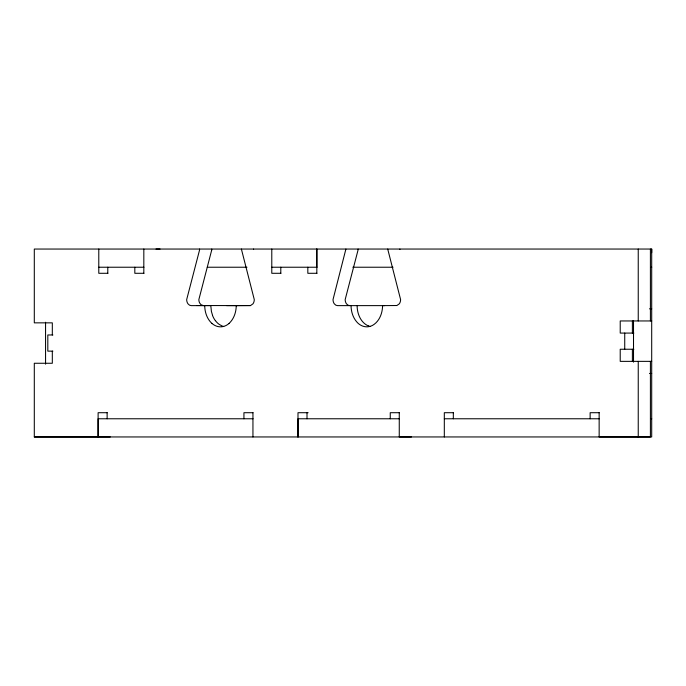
<?xml version="1.0" encoding="UTF-8"?>
<svg xmlns="http://www.w3.org/2000/svg" width="686" height="686" viewBox="0 0 686 686"><rect width="100%" height="100%" fill="white"/><g stroke="black" fill="none" stroke-linecap="round" stroke-linejoin="round"><path stroke-width="1.03" d="M52.316 334.974L52.325 322.849L34.3 322.849L34.3 249.052L651.7 249.044L651.7 436.948L34.3 436.956L34.3 363.263L52.325 363.263L52.316 351.138M316.829 267.231L316.829 249.052L316.829 273.294M632.389 333.079L632.389 320.954M638.237 436.956L638.246 361.368M650.414 361.368L650.405 436.956L599.144 436.948L599.144 412.706M651.7 418.769L651.263 418.769M345.898 249.052L333.027 299.559A6.08 4.528 -89.9 0 0 334.339 303.855L335.866 305.193L337.529 305.622L384.597 305.622M211.631 250.356L198.863 299.559A6.088 4.528 -89.9 0 0 199.6 302.878L200.904 304.627L203.373 305.622M229.107 323.38C233.977 318.861 236.173 312.147 236.25 305.622L250.579 305.519L252.945 303.847A6.08 4.528 89.9 0 0 254.274 299.559L241.386 249.052M155.996 249.052L160.052 249.044M98.784 267.231L143.94 267.231M207.292 267.231L246.969 267.231M271.785 267.231L316.949 267.231M352.827 267.231L393.035 267.231M651.263 267.231L651.7 267.231M107.908 273.294L98.784 273.294L98.784 249.044M143.94 273.294L134.816 273.294L134.816 267.231M280.917 273.294L271.785 273.294L271.785 249.044M316.949 273.294L307.825 273.294L307.825 267.231M226.569 305.622L237.073 305.622M649.556 308.829L651.7 308.829M651.7 320.954L620.221 320.954L620.221 333.079L633.855 333.079M52.891 334.974L47.814 334.974L47.814 351.138L52.891 351.138M633.855 349.243L620.221 349.243L620.221 361.368L651.7 361.359M649.556 373.484L651.7 373.484M107.239 412.706L98.115 412.706L98.115 436.948L98.115 418.769L253.065 418.769M253.065 412.706L243.933 412.706L243.933 418.769M308.125 412.706L297.99 412.706L297.99 436.948L297.99 418.769L399.389 418.769M399.389 412.706L390.257 412.706L390.257 418.769M453.437 412.706L444.314 412.706L444.314 436.956M599.264 412.706L590.132 412.706L590.132 418.769M444.314 418.769L599.264 418.769M34.3 436.956L110.283 436.948M411.437 436.956L399.269 436.948L399.269 412.706M196.462 305.519L250.544 305.613M349.697 305.622L348.034 305.193L346.507 303.847A6.08 4.528 -89.9 0 1 345.178 299.559L357.963 250.356A6.14 4.622 89.9 0 0 358.092 249.052M368.554 326.013C360.69 322.737 357.123 313.665 357.123 305.622M211.854 323.38C206.992 318.861 204.78 312.147 204.72 305.622M212.566 315.363L211.408 311.453L210.799 305.622L191.205 305.622L189.542 305.193L188.015 303.847A6.08 4.528 -89.9 0 1 186.686 299.559L199.472 250.356A6.14 4.57 90 0 0 199.549 249.052M351.043 305.622C351.103 312.147 353.316 318.861 358.178 323.38A21.215 15.769 -90 0 0 372.609 325.344C379.452 321.408 382.505 313.202 382.574 305.622L396.902 305.519L399.269 303.847A6.08 4.528 89.9 0 0 400.598 299.559L387.719 249.052M399.878 249.052L399.895 249.481M253.563 249.052L253.571 249.481M651.7 249.044L651.7 252.688M632.389 349.243L632.389 361.368M650.405 249.052L650.414 320.954M638.237 249.052L638.246 320.954M633.512 320.731L633.512 362.148M624.732 333.079L624.732 349.243M453.326 412.706L453.326 418.769M307.002 412.706L307.002 418.769M280.797 267.231L280.797 273.294M252.945 412.706L252.945 436.948M143.828 249.044L143.82 273.294M107.788 267.231L107.788 273.294M107.127 412.706L107.127 418.769M45.559 322.24L45.559 364.172M211.768 249.052A6.08 4.528 90 0 1 211.657 250.364M229.124 323.406A21.24 15.795 89.8 0 1 211.863 323.372M223.696 326.493A21.257 15.795 89.9 0 1 222.221 326.03L219.323 324.461A20.58 15.358 -89.4 0 1 215.421 320.611M215.378 320.671A20.94 15.632 -89.6 0 1 212.506 315.406M370.028 326.467A21.257 15.761 88.6 0 1 368.554 325.996"/></g></svg>
